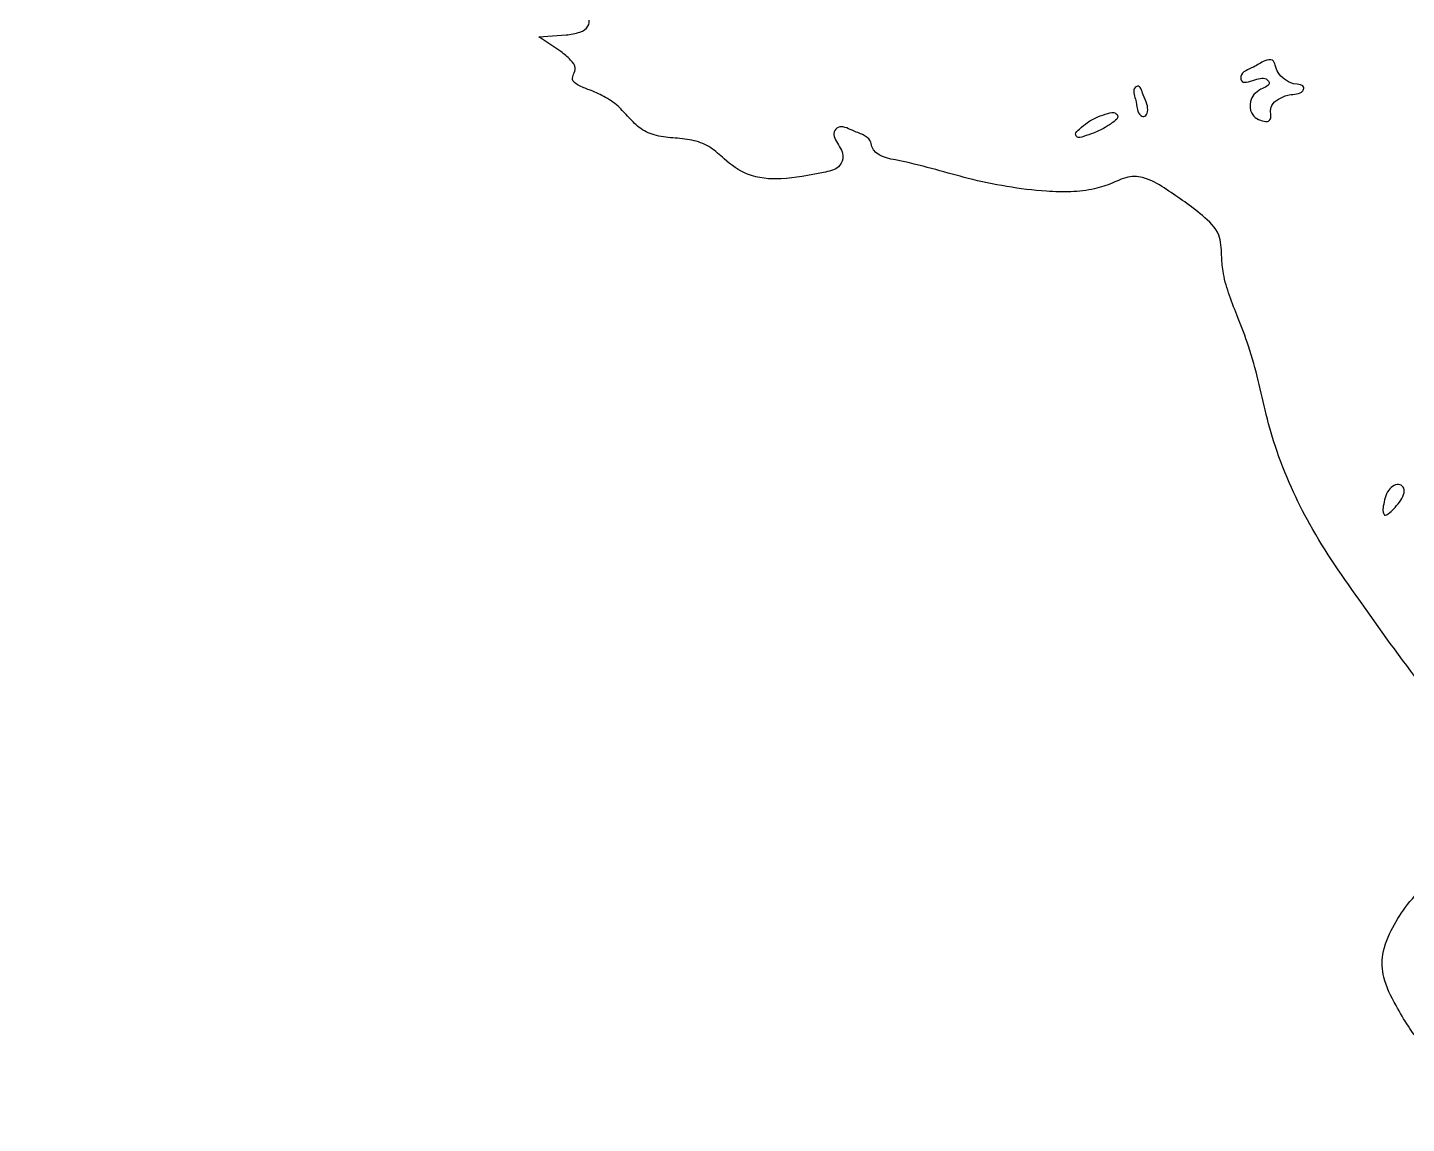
# Model space of a CAD drawing. Extents: x -3.6 to 33.9, y 40.4 to 75.
# Drawn here: x 4.6 to 11.21, y 54.31 to 59.56 of the extents above; entities that cross this region are included whole.
import ezdxf

# ---------------------------------------------------------------- set-up
doc = ezdxf.new("R2010")
doc.units = 0
doc.layers.add('Layer_1', color=7, linetype='CONTINUOUS')

msp = doc.modelspace()

# ---------------------------------------------------------------- linework, layer by layer
at = {"layer": 'Layer_1', "color": 7}
msp.add_lwpolyline([(7.155042, 59.449057), (7.050243, 59.518807), (7.180646, 59.528557)], dxfattribs=at)
for points in [[(9.946491, 59.240955)], [(10.5566, 59.158395)], [(9.76368, 59.08434)], [(11.176001, 57.289957)]]:
    msp.add_lwpolyline(points, close=True, dxfattribs=at)
at = {"layer": 'Layer_1', "color": 1}
msp.add_open_spline([(26.879055, 46.165073), (25.053792, 44.812835), (21.453543, 42.145605), (14.976456, 40.353479), (8.554845, 40.482925), (2.810203, 42.732913), (-1.47493, 46.872432), (-3.677904, 52.393004), (-3.506821, 58.493531), (-1.109716, 64.399494), (3.172887, 69.467984), (8.838825, 73.13905), (15.243024, 75.014668), (21.683129, 74.864038), (27.423496, 72.618946), (31.708651, 68.479402), (33.915527, 62.95436), (33.727928, 56.872752), (31.397487, 50.890427), (28.416989, 47.773437), (26.879055, 46.165073)], degree=3, knots=[0, 0, 0, 0, 6.766367, 13.346357, 19.73316, 25.749556, 31.41027, 37.120766, 43.060724, 49.272926, 55.895829, 62.662196, 69.242186, 75.628989, 81.645385, 87.3061, 93.016595, 98.956553, 105.168756, 111.791658, 111.791658, 111.791658, 111.791658], dxfattribs=at)
at = {"layer": 'Layer_1', "color": 7}
for points, knots in [([(7.180646, 59.528557), (7.202623, 59.531356), (7.239993, 59.536114), (7.291136, 59.563999), (7.291205, 59.609748), (7.292483, 59.65497), (7.334076, 59.694006), (7.383003, 59.728005), (7.463278, 59.727598), (7.452934, 59.798286), (7.410125, 59.800161), (7.376339, 59.80164)], [0, 0, 0, 0, 0.067712, 0.115137, 0.153731, 0.195247, 0.247873, 0.311, 0.388476, 0.410777, 0.494271, 0.494271, 0.494271, 0.494271]), ([(14.675713, 53.474175), (14.648163, 53.461408), (14.60145, 53.43976), (14.527296, 53.428767), (14.475741, 53.471641), (14.419732, 53.531056), (14.326354, 53.59685), (14.216841, 53.668754), (14.11689, 53.735812), (14.044919, 53.780753), (13.990523, 53.850192), (13.998194, 54.006197), (13.863421, 54.161712), (13.713816, 54.333932), (13.476904, 54.415772), (13.264314, 54.574131), (13.106023, 54.722503), (12.987266, 54.824357), (12.879044, 54.877493), (12.747301, 54.92201), (12.605238, 54.973383), (12.470579, 55.051206), (12.334459, 55.161337), (12.228343, 55.274404), (12.054104, 55.320141), (12.001576, 55.207308), (11.969796, 55.123588), (11.925059, 55.055635), (11.836692, 54.950625), (11.673479, 54.831068), (11.500296, 54.740499), (11.340267, 54.636267), (11.263438, 54.711167), (11.212937, 54.781231), (11.153107, 54.885099), (11.094404, 54.996673), (11.087856, 55.132739), (11.139203, 55.2507), (11.212962, 55.367013), (11.311432, 55.468258), (11.462309, 55.57179), (11.641854, 55.67451), (11.704619, 55.924634), (11.510373, 56.131551), (11.274396, 56.41099), (11.009254, 56.782004), (10.781713, 57.103922), (10.652717, 57.362644), (10.57988, 57.545741), (10.530969, 57.725755), (10.495128, 57.894721), (10.450152, 58.047026), (10.399259, 58.178869), (10.35486, 58.289916), (10.32791, 58.386475), (10.321748, 58.47907), (10.319633, 58.582626), (10.207319, 58.687347), (10.088426, 58.768552), (9.975612, 58.842182), (9.879481, 58.85791), (9.800326, 58.816536), (9.706951, 58.786299), (9.599299, 58.774027), (9.396279, 58.780802), (9.110686, 58.831931), (8.864781, 58.912693), (8.649334, 58.949073), (8.641311, 59.028758), (8.599596, 59.053846), (8.550067, 59.069833), (8.494408, 59.100456), (8.451272, 59.053594), (8.490687, 59.000054), (8.517228, 58.943272), (8.482435, 58.881357), (8.36815, 58.862474), (8.228889, 58.830517), (8.053627, 58.844855), (7.949065, 58.921838), (7.876139, 58.993048), (7.793189, 59.026326), (7.703673, 59.03445), (7.615625, 59.041038), (7.536272, 59.074397), (7.482343, 59.132203), (7.429326, 59.190539), (7.364572, 59.235176), (7.296323, 59.264243), (7.245575, 59.282107), (7.204661, 59.309984), (7.217531, 59.3421), (7.230348, 59.374477), (7.198416, 59.415554), (7.170956, 59.436765), (7.155042, 59.449057)], [0, 0, 0, 0, 0.092178, 0.156302, 0.207617, 0.283064, 0.404639, 0.546784, 0.676875, 0.76677, 0.798455, 0.936869, 1.197133, 1.384601, 1.61571, 1.927719, 2.174245, 2.267792, 2.395353, 2.53225, 2.685625, 2.847271, 2.996919, 3.206065, 3.326165, 3.446588, 3.518498, 3.604024, 3.686285, 3.931798, 4.186635, 4.333969, 4.389068, 4.483481, 4.599099, 4.746988, 4.856651, 4.994451, 5.124767, 5.26988, 5.413102, 5.676763, 5.863245, 6.091832, 6.462898, 6.990769, 7.447532, 7.645034, 7.856412, 8.037632, 8.203869, 8.374551, 8.513343, 8.627518, 8.733881, 8.811098, 8.908115, 9.0304, 9.242405, 9.351233, 9.430663, 9.51984, 9.611018, 9.725668, 9.841793, 10.222266, 10.561282, 10.711091, 10.740105, 10.784386, 10.84182, 10.910071, 10.937678, 11.004191, 11.073836, 11.117926, 11.194114, 11.399029, 11.561413, 11.696639, 11.77919, 11.865955, 11.957446, 12.048441, 12.130071, 12.207932, 12.283035, 12.366332, 12.44238, 12.500759, 12.538783, 12.564037, 12.594213, 12.639172, 12.701132, 12.701132, 12.701132, 12.701132]), ([(10.556615, 59.158395), (10.557524, 59.16978), (10.559653, 59.196441), (10.599059, 59.224253), (10.647186, 59.248648), (10.703734, 59.240977), (10.725832, 59.290858), (10.661932, 59.289997), (10.626246, 59.314181), (10.590073, 59.344437), (10.582315, 59.379328), (10.567796, 59.415767), (10.517214, 59.40285), (10.477879, 59.370059), (10.411796, 59.35255), (10.416344, 59.290858), (10.483805, 59.313845), (10.532061, 59.329464), (10.561375, 59.288343), (10.493707, 59.266038), (10.455219, 59.220995), (10.459658, 59.143264), (10.50818, 59.116027), (10.548747, 59.111846), (10.562088, 59.13422), (10.558627, 59.149466), (10.5566, 59.158395)], [0, 0, 0, 0, 0.032894, 0.07703, 0.132493, 0.199807, 0.2159, 0.268802, 0.317147, 0.361908, 0.399232, 0.426992, 0.463392, 0.524537, 0.601031, 0.618507, 0.683746, 0.743671, 0.759914, 0.810771, 0.887235, 0.944023, 1.015341, 1.036242, 1.055267, 1.082154, 1.082154, 1.082154, 1.082154]), ([(9.946491, 59.24097), (9.940211, 59.263234), (9.932301, 59.291273), (9.892265, 59.268598), (9.913026, 59.219752), (9.915764, 59.178118), (9.927733, 59.142146), (9.959245, 59.133982), (9.971244, 59.165722), (9.965166, 59.200696), (9.953218, 59.226452), (9.946491, 59.240955)], [0, 0, 0, 0, 0.049665, 0.062547, 0.118359, 0.167844, 0.201417, 0.221555, 0.246347, 0.283133, 0.330545, 0.330545, 0.330545, 0.330545]), ([(9.76368, 59.08434), (9.777343, 59.093013), (9.799005, 59.106764), (9.832278, 59.134309), (9.809937, 59.161569), (9.771528, 59.150428), (9.727524, 59.137531), (9.679459, 59.111063), (9.647963, 59.082679), (9.617868, 59.059444), (9.630857, 59.031012), (9.669523, 59.045761), (9.711569, 59.056906), (9.745326, 59.074678), (9.76368, 59.08434)], [0, 0, 0, 0, 0.05235, 0.082999, 0.101233, 0.137548, 0.188512, 0.245613, 0.294945, 0.325593, 0.340141, 0.371721, 0.422712, 0.483475, 0.483475, 0.483475, 0.483475]), ([(11.176009, 57.289957), (11.183448, 57.301424), (11.196256, 57.321167), (11.201082, 57.355816), (11.177799, 57.377545), (11.146222, 57.370992), (11.120832, 57.3463), (11.104478, 57.310764), (11.098215, 57.273411), (11.094002, 57.247035), (11.103094, 57.221542), (11.128271, 57.237857), (11.149465, 57.25737), (11.166431, 57.278205), (11.176001, 57.289957)], [0, 0, 0, 0, 0.041184, 0.07091, 0.095359, 0.123613, 0.157859, 0.198839, 0.239259, 0.268997, 0.284235, 0.302672, 0.336892, 0.38117, 0.38117, 0.38117, 0.38117])]:
    msp.add_open_spline(points, degree=3, knots=knots, dxfattribs=at)

doc.saveas('drawing.dxf')
